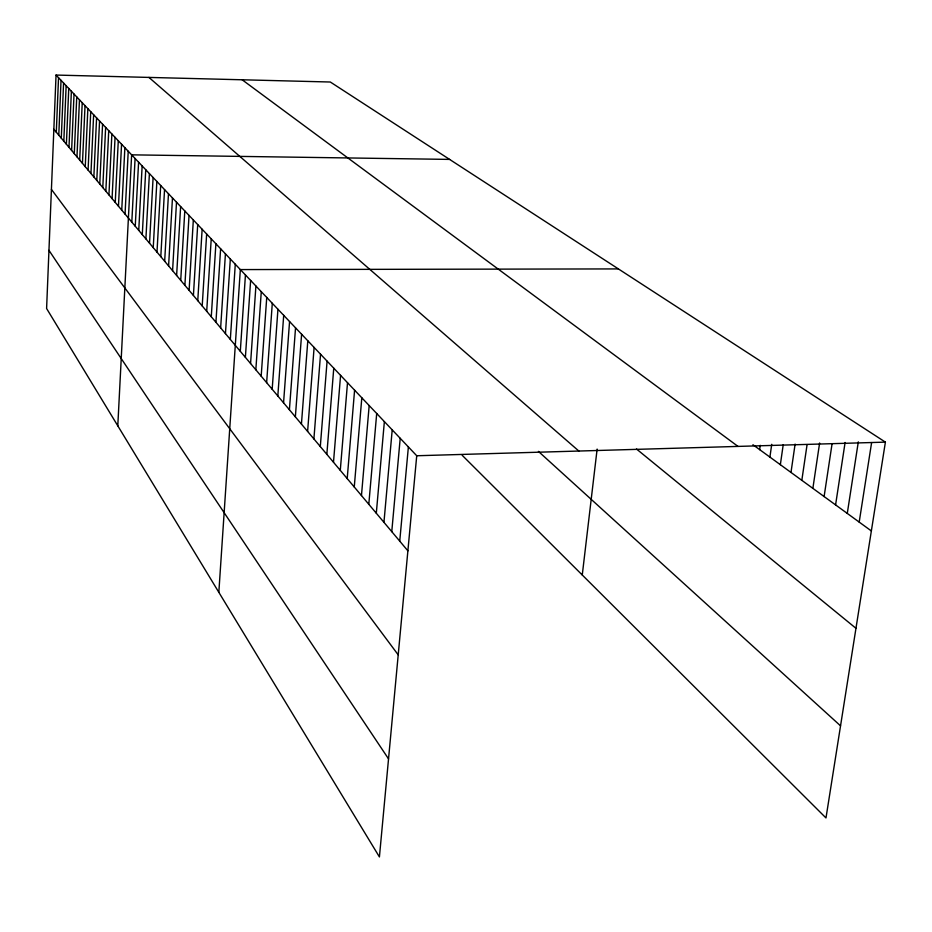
<?xml version="1.0" encoding="UTF-8"?>
<svg xmlns="http://www.w3.org/2000/svg" width="932" height="932" viewBox="0 0 932 932"><rect width="100%" height="100%" fill="white"/><g stroke="black" fill="none" stroke-linecap="round" stroke-linejoin="round"><path stroke-width="1.4" d="M56.048 75.061L46.6 308.515L379.417 856.939L416.732 455.748L56.048 75.061L330.312 82.016L885.4 442.129L825.985 817.947L462.225 455.34M56.304 132.216L58.53 77.682M58.786 135.163L61.034 80.327M61.291 138.146L63.574 83.006M63.819 141.163L66.149 85.721M66.393 144.215L68.747 88.458M68.991 147.314L71.38 91.243M71.613 150.448L74.036 94.05M74.28 153.617L76.739 96.893M76.972 156.821L79.465 99.771M79.698 160.059L82.226 102.695M82.459 163.356L85.022 105.642M85.255 166.677L87.853 108.636M88.086 170.055L90.73 111.665M90.952 173.457L93.631 114.729M93.852 176.917L96.579 117.84M96.788 180.424L99.561 120.985M99.771 183.965L102.578 124.166M102.788 187.553L105.631 127.393M105.84 191.2L108.729 130.666M108.939 194.881L111.875 133.987M112.073 198.621L115.055 137.342M115.253 202.407L118.282 140.744M118.469 206.24L121.556 144.204M121.743 210.131L124.865 147.699M125.051 214.069L128.232 151.24M117.793 425.831L131.633 154.84L449.62 159.407M131.808 222.119L135.082 158.487M135.256 226.22L138.588 162.18M138.751 230.379L142.142 165.931M142.293 234.608L145.742 169.729M145.893 238.895L149.4 173.585M149.539 243.229L153.104 177.499M153.244 247.644L156.856 181.46M156.995 252.106L160.677 185.491M160.805 256.65L164.545 189.58M164.673 261.251L168.471 193.728M168.599 265.923L172.467 197.934M172.583 270.664L176.509 202.209M176.626 275.476L180.622 206.543M180.726 280.357L184.792 210.947M184.885 285.32L189.033 215.42M189.114 290.353L193.332 219.952M193.413 295.467L197.701 224.565M197.77 300.663L202.139 229.249M202.209 305.941L206.648 234.014M206.706 311.3L211.226 238.848M211.284 316.74L215.886 243.765M215.933 322.274L220.616 248.762M220.651 327.901L225.428 253.83M225.451 333.621L230.32 258.991M230.332 339.423L235.283 264.245M218.834 592.321L240.34 269.581L618.405 268.917M240.305 351.294L245.442 274.963M245.384 357.352L250.626 280.439M250.568 363.515L255.904 286.007M255.834 369.783L261.275 291.669M261.181 376.167L266.738 297.436M266.634 382.656L272.295 303.296M272.179 389.25L277.946 309.273M277.818 395.972L283.701 315.342M283.561 402.81L289.561 321.528M289.409 409.765L295.537 327.831M295.362 416.86L301.607 334.25M301.432 424.083L307.805 340.786M307.607 431.434L314.107 347.438M313.898 438.925L320.538 354.218M320.305 446.556L327.085 361.138M326.841 454.338L333.761 368.187M333.493 462.26L340.576 375.363M340.285 470.345L347.508 382.691M347.205 478.582L354.591 390.159M354.265 486.993L361.814 397.789M361.465 495.568L369.177 405.56M368.804 504.305L376.703 413.493M376.307 513.229L384.368 421.602M383.949 522.339L392.209 429.862M391.766 531.648L400.212 438.308M399.735 541.143L408.379 446.941M582.267 574.997L597.132 449.084M759.662 449.632L760.256 445.333M769.914 457.088L771.731 444.319M780.352 464.695L783.229 444.669M790.988 472.442L795.113 444.075M801.823 480.33L807.089 444.576M812.867 488.368L819.624 442.991M824.109 496.558L832.09 443.644M835.585 504.899L845.103 442.49M847.281 513.415L858.314 441.873M859.199 522.095L871.618 442.572M416.732 455.748L885.4 442.129M752.939 444.739L871.362 530.949M242.145 79.779L738.016 446.416M636.498 449.003L855.96 628.296M148.934 77.414L578.842 451.041M538.405 451.391L840.548 725.842M53.858 129.303L407.89 550.835M51.423 189.406L398.209 654.87M48.953 250.324L388.539 758.893"/></g></svg>
